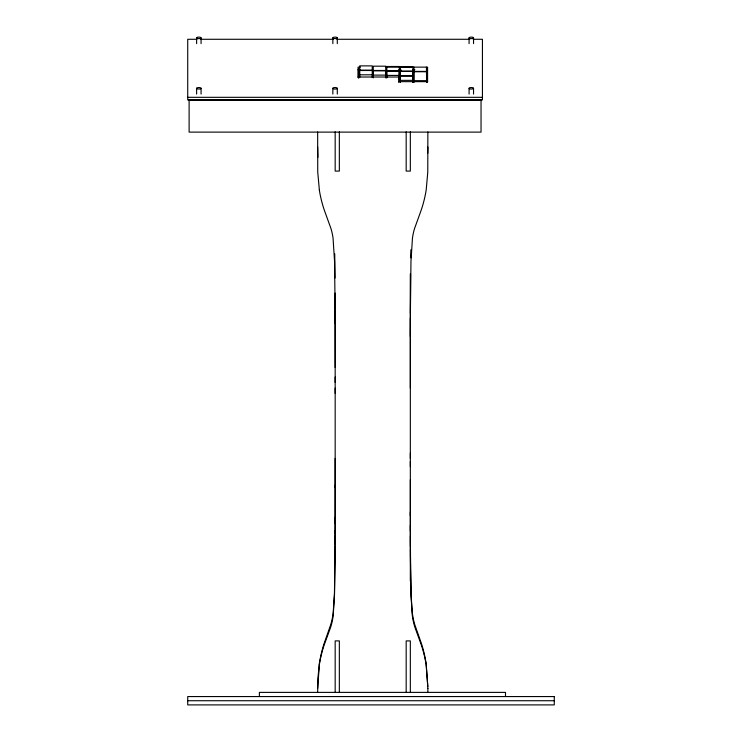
<?xml version="1.0" encoding="UTF-8"?>
<svg xmlns="http://www.w3.org/2000/svg" width="742" height="742" viewBox="0 0 742 742"><rect width="100%" height="100%" fill="white"/><g stroke="black" fill="none" stroke-linecap="round" stroke-linejoin="round"><path stroke-width="1.11" d="M335.171 487.271L335.171 458.37M335.171 393.297L335.171 388.131M335.171 382.39L335.171 377.038M335.171 485.147L335.152 523.435M373.031 75.174L373.031 70.889M385.543 77.669L385.543 75.526M385.543 75.174L385.543 70.889M399.113 79.811L399.113 75.526M399.113 75.174L399.113 70.889M410.354 336.469L410.363 318.132M410.335 466.607L410.335 461.441M410.335 458.37L410.335 453.019M410.335 388.131L410.345 331.516M335.134 533.767L335.152 517.276M335.124 530.66L335.106 544.099M410.363 331.303L410.53 273.937M335.106 536.021L335.087 549.275M335.069 546.733L335.059 554.441M410.4 313.226L410.957 261.509L412.45 238.238A61.029 61.029 0 0 1 414.49 228.703L421.168 210.227A123.07 123.07 0 0 0 426.196 189.961L427.772 172.172L427.865 131.983M317.65 688.52L319.357 664.795M335.059 549.414L335.032 559.616M427.865 147.027L427.772 153.195M335.032 554.775L334.521 594.528L333.223 615.239A63.812 63.812 0 0 1 330.682 627.157L324.337 644.52A123.07 123.07 0 0 0 319.32 664.786M334.994 560.127L334.438 593.619L333.223 612.428A68.199 68.199 0 0 1 330.691 624.773L324.031 643.75A130.045 130.045 0 0 0 319.329 663.784M410.706 257.864L410.855 249.822M319.357 663.784L317.919 678.105L317.65 692.388M196.973 39.28L187.726 39.28L187.726 99.929L482.43 99.929L482.43 39.28L473.183 39.28M200.442 39.28L333.343 39.28M336.812 39.28L469.714 39.28M360.389 67.132L358.071 67.132L358.071 77.428M385.877 67.132L427.587 67.132L427.587 82.028M358.071 69.748L360.389 69.748M398.621 69.748L400.94 69.748M412.524 69.748L414.843 69.748M359.722 70.165L372.234 70.165M358.451 70.499L372.234 70.518M373.272 70.471L387.315 70.499M398.862 70.499L401.172 70.499M373.272 70.824L385.784 70.824M386.832 70.768L399.344 70.768M386.832 71.121L414.101 71.102M400.392 71.436L412.895 71.436M413.943 71.39L426.455 71.39M413.943 71.742L426.455 71.742M359.722 74.803L372.234 74.803M373.272 75.109L385.784 75.109M386.832 75.406L399.344 75.406M400.392 75.721L412.895 75.721M400.392 76.074L412.895 76.074M358.071 77.01L398.742 77.01L398.742 82.399M400.392 80.359L412.895 80.359M413.943 80.665L426.455 80.665M398.742 81.648L427.587 81.648M187.726 97.323L482.43 97.323M189.117 100.133L481.076 100.133M187.726 700.726L554.274 700.726M319.357 189.952L317.743 172.172L317.65 131.983M317.919 157.304L317.65 147.027M334.735 253.847L335.013 277.962M427.856 686.545L426.158 664.795A123.07 123.07 0 0 0 421.168 644.52L414.871 627.138A63.812 63.812 0 0 1 412.274 615.239L411.031 595.817L410.539 562.807M410.614 570.848L411.17 596.308L412.283 612.428A68.199 68.199 0 0 0 414.824 624.773L421.484 643.75A130.045 130.045 0 0 1 426.177 663.784L427.865 688.52M410.576 571.247L410.502 557.446M410.465 557.029L410.456 549.414M410.465 552.094L410.502 562.204M410.419 541.372L410.437 551.862M335.096 308.06L334.559 261.509L333.056 238.238A61.029 61.029 0 0 0 331.015 228.703L324.337 210.227A123.07 123.07 0 0 1 319.32 189.961M410.372 525.308L410.4 541.521M410.4 536.021L410.419 546.687M335.096 294.036L335.134 323.558M410.335 479.796L410.354 515.69M410.354 511.924L410.372 531.189M335.134 310.1L335.171 367.466M505.497 696.562L505.497 692.388L259.385 692.388L259.385 696.562M481.039 99.456L481.039 132.113L189.117 132.113L189.117 99.456M473.535 37.861A2.226 0.761 0 0 1 470.196 38.519A2.226 0.761 0 0 1 470.196 37.202A2.226 0.761 0 0 1 473.535 37.861L473.535 43.639M473.535 88.289A2.226 0.761 0 0 1 470.196 88.947A2.226 0.761 0 0 1 470.196 87.63A2.226 0.761 0 0 1 473.535 88.289L473.535 94.067M469.083 37.861L469.083 43.639M469.083 88.289L469.083 94.067M427.865 688.381L427.865 692.388M426.798 69.164L426.798 82.436M426.455 67.105L426.576 82.51M413.943 67.105L413.943 82.455M413.711 70.889L413.711 75.174M413.711 75.526L413.711 82.223M412.895 82.158L412.895 66.799L400.392 66.799L400.392 82.158M412.673 70.889L412.673 75.174M412.673 75.526L412.673 79.811M412.673 80.173L412.673 82.316M410.335 131.798L410.335 171.087L406.171 171.087L406.171 131.798M410.335 273.844L410.335 581.042M410.335 692.388L410.335 640.903L406.171 640.903L406.171 692.388M400.161 70.889L400.161 75.174M400.161 75.526L400.161 79.811M400.161 80.173L400.161 82.316M399.344 78.995L399.344 66.483L386.832 66.483L386.832 77.929M386.601 70.889L386.601 75.174M386.601 75.526L386.601 77.669M385.784 77.799L385.784 66.186L373.272 66.186L373.272 77.799M373.031 75.526L373.031 77.669M372.234 77.493L372.234 65.88L359.722 65.88L359.722 77.493M359.49 70.889L359.49 75.174M359.49 75.526L359.49 77.669M358.683 68.737L358.683 77.743M358.451 69.21L358.451 78.058M339.344 131.798L339.344 171.087L335.171 171.087L335.171 131.798M339.344 692.388L339.344 640.903L335.171 640.903L335.171 692.388M337.295 37.925A2.226 0.761 0 0 1 333.798 38.482A2.226 0.761 0 0 1 334.141 37.174A2.226 0.761 0 0 1 337.295 37.925L337.304 43.639M337.295 88.354A2.226 0.761 0 0 1 333.798 88.91A2.226 0.761 0 0 1 334.141 87.602A2.226 0.761 0 0 1 337.295 88.354L337.304 94.067M335.171 293.053L335.171 561.842M332.852 37.861L332.852 43.639M332.852 88.289L332.852 94.067M201.063 37.925A2.226 0.761 0 0 1 197.567 38.482A2.226 0.761 0 0 1 197.91 37.174A2.226 0.761 0 0 1 201.063 37.925L201.073 43.639M201.063 88.354A2.226 0.761 0 0 1 197.567 88.91A2.226 0.761 0 0 1 197.91 87.602A2.226 0.761 0 0 1 201.063 88.354L201.073 94.067M196.621 37.861L196.621 43.639M196.621 88.289L196.621 94.067M554.274 696.562L187.726 696.562L187.726 704.9L554.274 704.9L554.274 696.562"/></g></svg>
